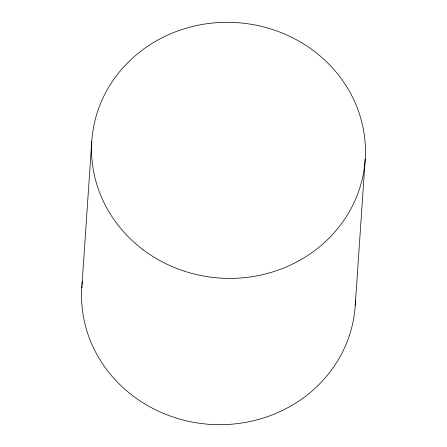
<?xml version="1.0" encoding="UTF-8"?>
<svg xmlns="http://www.w3.org/2000/svg" width="447" height="447" viewBox="0 0 447 447"><rect width="100%" height="100%" fill="white"/><g stroke="black" fill="none" stroke-linecap="round" stroke-linejoin="round"><path stroke-width="0.67" d="M81.79 287.868L91.764 141.582M355.236 305.418L365.21 159.132M355.46 300.004A137.005 127.993 3.9 0 1 212.118 424.477A137.005 127.993 3.9 0 1 81.946 285.683M82.041 284.577A137.005 127.993 3.9 0 1 82.41 281.141M142.794 249.493A137.005 127.993 3.9 0 0 363.869 170.955A137.005 127.993 3.9 0 0 178.794 30.619A137.005 127.993 3.9 0 0 142.794 249.493"/></g></svg>
